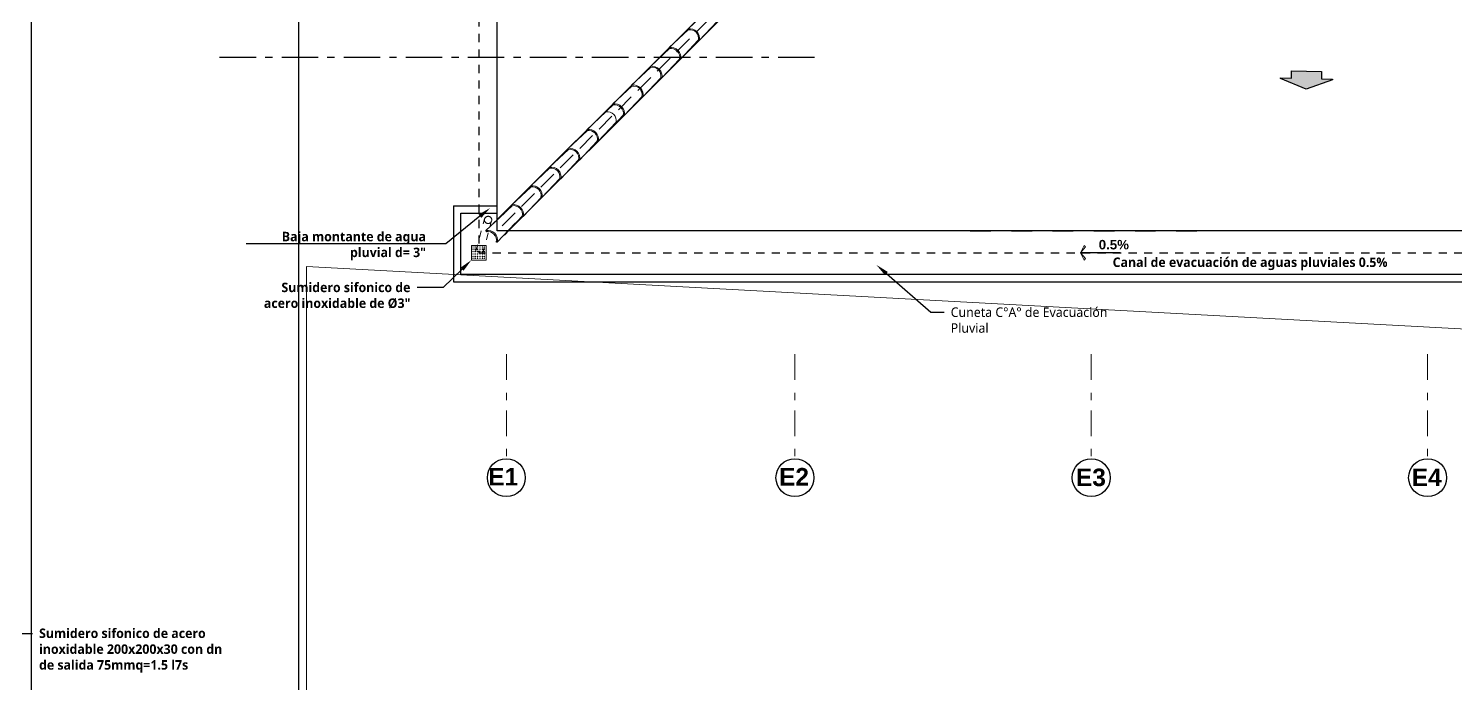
# Model space of a CAD drawing. Header units: metres. Extents: x 27 to 147, y -173 to 8.
# Drawn here: x 84.27 to 103.82, y -158.81 to -149.83 of the extents above; entities that cross this region are included whole.
import ezdxf
from ezdxf import colors
from ezdxf.entities.mleader import LeaderData, LeaderLine
from ezdxf.math import Vec2, Vec3

# ---------------------------------------------------------------- set-up
doc = ezdxf.new("R2010")
doc.units = ezdxf.units.M
for name, pattern in [('1CORTE', [1.5, 1, -0.25, 0, -0.25]), ('ACAD_ISO03W100', [30, 12, -18]), ('Dashed', [0.564444, 0.282222, -0.282222]), ('DASHED2', [0.375, 0.25, -0.125]), ('Dot & Dashed', [0.670278, 0.352778, -0.176389, 0, -0.141111]), ('HIDDEN2', [0.1875, 0.125, -0.0625])]:
    doc.linetypes.add(name, pattern=pattern)
for name, color, linetype, lineweight in [('2D Drafting - General_Pen_No__46', 7, 'Continuous', 25), ('A-TRAZO', 7, 'Continuous', 5), ('AA. Proyeccion Corte', 10, '1CORTE', 50), ('Cotas varias El', 253, 'Continuous', 13), ('GRAFO 0 BLANCO', 7, 'Continuous', 0), ('grafo 2', 31, 'Continuous', 20), ('GRAFO 4', 7, 'Continuous', 30), ('GRAFO01', 7, 'Continuous', 0), ('I.S. CANALES EN TECHOS', 12, 'Continuous', 40), ('Interior - Mobiliario', 7, 'Continuous', 5), ('letras sr', 7, 'Continuous', 5), ('linea0016', 144, 'HIDDEN2', 9), ('Lineas Referencia', 73, 'Continuous', 13), ('teja andina', 252, 'Continuous', 0)]:
    doc.layers.add(name, color=color, linetype=linetype, lineweight=lineweight)
for name, color, linetype, lineweight, true_color in [('Estructura Compleja - Cubiertas_Pen_No__92', 7, 'Continuous', 13, 0xbf8080), ('Estructura – Carga_Pen_No__87', 7, 'Continuous', 20, 0x6a6a6a), ('Interior - Furniture _Pen_No__3', 7, 'Continuous', 18, 0xff6600), ('Interior - Mobiliario _Pluma_Nº__3', 7, 'Continuous', 18, 0xff6600)]:
    doc.layers.add(name, color=color, linetype=linetype, lineweight=lineweight, true_color=true_color)
doc.layers.add('perimetroooo', color=3, linetype='Continuous')
doc.styles.add('Generales', font='trebuc.ttf', dxfattribs={"height": 0.1})
doc.styles.add('GENERATED_STYLE_1', font='arialbd.ttf')
doc.styles.add('GENERATED_STYLE_2', font='arial.ttf')
doc.styles.add('Santa Rosa 1 50', font='trebuc.ttf')
doc.styles.get("Standard").update_dxf_attribs({"font": 'arial.ttf'})

# ---------------------------------------------------------------- blocks, each defined once
blk = doc.blocks.new('FLECHA')
at = {"layer": 'grafo 2', "ltscale": 0.05}
for p, q in [((674350.407, 8489809.493, -2.952), (674350.357, 8489809.393, -2.952)), ((674350.426, 8489809.474, -2.952), (674350.357, 8489809.393, -2.952)), ((674350.426, 8489809.312, -2.952), (674350.357, 8489809.393, -2.952)), ((674350.407, 8489809.493, -2.952), (674350.426, 8489809.474, -2.952)), ((674350.407, 8489809.293, -2.952), (674350.426, 8489809.312, -2.952))]:
    blk.add_line(p, q, dxfattribs=at)
at = {"layer": 'grafo 2', "lineweight": 25}
blk.add_line((674350.899, 8489809.393, -2.952), (674350.357, 8489809.393, -2.952), dxfattribs=at)
at = {"layer": 'grafo 2'}
blk.add_line((674350.357, 8489809.393, -2.952), (674350.407, 8489809.293, -2.952), dxfattribs=at)
blk = doc.blocks.new('Red 18')
at = {"layer": 'GRAFO 0 BLANCO', "linetype": 'Continuous'}
for p, q in [((0.05, 0.204), (0.046, 0.204)), ((0.046, 0.204), (0.046, 0.2)), ((0.046, 0.2), (0.046, 0.204)), ((0.046, 0.204), (0.05, 0.204)), ((0.046, 0.2), (0.05, 0.2)), ((0.05, 0.2), (0.046, 0.2)), ((0.05, 0.2), (0.05, 0.204)), ((0.05, 0.204), (0.05, 0.2)), ((0.079, 0.204), (0.071, 0.204)), ((0.071, 0.204), (0.071, 0.2)), ((0.071, 0.204), (0.079, 0.204)), ((0.071, 0.2), (0.071, 0.204)), ((0.071, 0.2), (0.079, 0.2)), ((0.079, 0.2), (0.071, 0.2)), ((0.079, 0.2), (0.079, 0.204)), ((0.079, 0.204), (0.079, 0.2)), ((0.113, 0.204), (0.104, 0.204)), ((0.104, 0.204), (0.104, 0.2)), ((0.104, 0.204), (0.113, 0.204)), ((0.104, 0.2), (0.104, 0.204)), ((0.104, 0.2), (0.113, 0.2)), ((0.113, 0.2), (0.104, 0.2)), ((0.113, 0.2), (0.113, 0.204)), ((0.113, 0.204), (0.113, 0.2)), ((0.146, 0.204), (0.138, 0.204)), ((0.138, 0.204), (0.138, 0.2)), ((0.138, 0.204), (0.146, 0.204)), ((0.138, 0.2), (0.138, 0.204)), ((0.138, 0.2), (0.146, 0.2)), ((0.146, 0.2), (0.138, 0.2)), ((0.146, 0.2), (0.146, 0.204)), ((0.146, 0.204), (0.146, 0.2)), ((0.179, 0.204), (0.171, 0.204)), ((0.171, 0.204), (0.171, 0.2)), ((0.171, 0.204), (0.179, 0.204)), ((0.171, 0.2), (0.171, 0.204)), ((0.171, 0.2), (0.179, 0.2)), ((0.179, 0.2), (0.171, 0.2)), ((0.179, 0.2), (0.179, 0.204)), ((0.179, 0.204), (0.179, 0.2)), ((0.204, 0.204), (0.2, 0.204)), ((0.2, 0.204), (0.2, 0.2)), ((0.2, 0.2), (0.2, 0.204)), ((0.2, 0.204), (0.204, 0.204)), ((0.2, 0.2), (0.204, 0.2)), ((0.204, 0.2), (0.2, 0.2)), ((0.204, 0.2), (0.204, 0.204)), ((0.204, 0.204), (0.204, 0.2)), ((0.05, 0.179), (0.046, 0.179)), ((0.046, 0.179), (0.046, 0.171)), ((0.046, 0.171), (0.046, 0.179)), ((0.046, 0.179), (0.05, 0.179)), ((0.046, 0.171), (0.05, 0.171)), ((0.05, 0.171), (0.046, 0.171)), ((0.05, 0.146), (0.046, 0.146)), ((0.046, 0.146), (0.046, 0.138)), ((0.046, 0.138), (0.046, 0.146)), ((0.046, 0.146), (0.05, 0.146)), ((0.046, 0.138), (0.05, 0.138)), ((0.05, 0.138), (0.046, 0.138)), ((0.05, 0.113), (0.046, 0.113)), ((0.046, 0.113), (0.046, 0.104)), ((0.046, 0.104), (0.046, 0.113)), ((0.046, 0.113), (0.05, 0.113)), ((0.046, 0.104), (0.05, 0.104)), ((0.05, 0.104), (0.046, 0.104)), ((0.05, 0.079), (0.046, 0.079)), ((0.046, 0.079), (0.046, 0.071)), ((0.046, 0.071), (0.046, 0.079)), ((0.046, 0.079), (0.05, 0.079)), ((0.046, 0.071), (0.05, 0.071)), ((0.05, 0.071), (0.046, 0.071)), ((0.05, 0.05), (0.046, 0.05)), ((0.046, 0.05), (0.046, 0.046)), ((0.046, 0.046), (0.046, 0.05)), ((0.046, 0.05), (0.05, 0.05)), ((0.046, 0.046), (0.05, 0.046)), ((0.05, 0.046), (0.046, 0.046)), ((0.05, 0.171), (0.05, 0.179)), ((0.05, 0.179), (0.05, 0.171)), ((0.05, 0.138), (0.05, 0.146)), ((0.05, 0.146), (0.05, 0.138)), ((0.05, 0.104), (0.05, 0.113)), ((0.05, 0.113), (0.05, 0.104)), ((0.05, 0.071), (0.05, 0.079)), ((0.05, 0.079), (0.05, 0.071)), ((0.05, 0.046), (0.05, 0.05)), ((0.05, 0.05), (0.05, 0.046)), ((0.079, 0.179), (0.071, 0.179)), ((0.071, 0.179), (0.071, 0.171)), ((0.071, 0.171), (0.071, 0.179)), ((0.071, 0.179), (0.079, 0.179)), ((0.071, 0.171), (0.079, 0.171)), ((0.079, 0.171), (0.071, 0.171)), ((0.079, 0.146), (0.071, 0.146)), ((0.071, 0.146), (0.071, 0.138)), ((0.071, 0.138), (0.071, 0.146)), ((0.071, 0.146), (0.079, 0.146)), ((0.071, 0.138), (0.079, 0.138)), ((0.079, 0.138), (0.071, 0.138)), ((0.079, 0.113), (0.071, 0.113)), ((0.071, 0.113), (0.071, 0.104)), ((0.071, 0.104), (0.071, 0.113)), ((0.071, 0.113), (0.079, 0.113)), ((0.071, 0.104), (0.079, 0.104)), ((0.079, 0.104), (0.071, 0.104)), ((0.079, 0.079), (0.071, 0.079)), ((0.071, 0.079), (0.071, 0.071)), ((0.071, 0.071), (0.071, 0.079)), ((0.071, 0.079), (0.079, 0.079)), ((0.071, 0.071), (0.079, 0.071)), ((0.079, 0.071), (0.071, 0.071)), ((0.079, 0.05), (0.071, 0.05)), ((0.071, 0.05), (0.071, 0.046)), ((0.071, 0.05), (0.079, 0.05)), ((0.071, 0.046), (0.071, 0.05)), ((0.071, 0.046), (0.079, 0.046)), ((0.079, 0.046), (0.071, 0.046)), ((0.079, 0.171), (0.079, 0.179)), ((0.079, 0.179), (0.079, 0.171)), ((0.079, 0.138), (0.079, 0.146)), ((0.079, 0.146), (0.079, 0.138)), ((0.079, 0.104), (0.079, 0.113)), ((0.079, 0.113), (0.079, 0.104)), ((0.079, 0.071), (0.079, 0.079)), ((0.079, 0.079), (0.079, 0.071)), ((0.079, 0.046), (0.079, 0.05)), ((0.079, 0.05), (0.079, 0.046)), ((0.113, 0.179), (0.104, 0.179)), ((0.104, 0.179), (0.104, 0.171)), ((0.104, 0.171), (0.104, 0.179)), ((0.104, 0.179), (0.113, 0.179)), ((0.104, 0.171), (0.113, 0.171)), ((0.113, 0.171), (0.104, 0.171)), ((0.113, 0.146), (0.104, 0.146)), ((0.104, 0.146), (0.104, 0.138)), ((0.104, 0.138), (0.104, 0.146)), ((0.104, 0.146), (0.113, 0.146)), ((0.104, 0.138), (0.113, 0.138)), ((0.113, 0.138), (0.104, 0.138)), ((0.113, 0.113), (0.104, 0.113)), ((0.104, 0.113), (0.104, 0.104)), ((0.104, 0.104), (0.104, 0.113)), ((0.104, 0.113), (0.113, 0.113)), ((0.104, 0.104), (0.113, 0.104)), ((0.113, 0.104), (0.104, 0.104)), ((0.113, 0.079), (0.104, 0.079)), ((0.104, 0.079), (0.104, 0.071)), ((0.104, 0.071), (0.104, 0.079)), ((0.104, 0.079), (0.113, 0.079)), ((0.104, 0.071), (0.113, 0.071)), ((0.113, 0.071), (0.104, 0.071)), ((0.113, 0.05), (0.104, 0.05)), ((0.104, 0.05), (0.104, 0.046)), ((0.104, 0.05), (0.113, 0.05)), ((0.104, 0.046), (0.104, 0.05)), ((0.104, 0.046), (0.113, 0.046)), ((0.113, 0.046), (0.104, 0.046)), ((0.113, 0.171), (0.113, 0.179)), ((0.113, 0.179), (0.113, 0.171)), ((0.113, 0.138), (0.113, 0.146)), ((0.113, 0.146), (0.113, 0.138)), ((0.113, 0.104), (0.113, 0.113)), ((0.113, 0.113), (0.113, 0.104)), ((0.113, 0.071), (0.113, 0.079)), ((0.113, 0.079), (0.113, 0.071)), ((0.113, 0.046), (0.113, 0.05)), ((0.113, 0.05), (0.113, 0.046)), ((0.146, 0.179), (0.138, 0.179)), ((0.138, 0.179), (0.138, 0.171)), ((0.138, 0.171), (0.138, 0.179)), ((0.138, 0.179), (0.146, 0.179)), ((0.138, 0.171), (0.146, 0.171)), ((0.146, 0.171), (0.138, 0.171)), ((0.146, 0.146), (0.138, 0.146)), ((0.138, 0.146), (0.138, 0.138)), ((0.138, 0.138), (0.138, 0.146)), ((0.138, 0.146), (0.146, 0.146)), ((0.138, 0.138), (0.146, 0.138)), ((0.146, 0.138), (0.138, 0.138)), ((0.146, 0.113), (0.138, 0.113)), ((0.138, 0.113), (0.138, 0.104)), ((0.138, 0.104), (0.138, 0.113)), ((0.138, 0.113), (0.146, 0.113)), ((0.138, 0.104), (0.146, 0.104)), ((0.146, 0.104), (0.138, 0.104)), ((0.146, 0.079), (0.138, 0.079)), ((0.138, 0.079), (0.138, 0.071)), ((0.138, 0.071), (0.138, 0.079)), ((0.138, 0.079), (0.146, 0.079)), ((0.138, 0.071), (0.146, 0.071)), ((0.146, 0.071), (0.138, 0.071)), ((0.146, 0.05), (0.138, 0.05)), ((0.138, 0.05), (0.138, 0.046)), ((0.138, 0.05), (0.146, 0.05)), ((0.138, 0.046), (0.138, 0.05)), ((0.138, 0.046), (0.146, 0.046)), ((0.146, 0.046), (0.138, 0.046)), ((0.146, 0.171), (0.146, 0.179)), ((0.146, 0.179), (0.146, 0.171)), ((0.146, 0.138), (0.146, 0.146)), ((0.146, 0.146), (0.146, 0.138)), ((0.146, 0.104), (0.146, 0.113)), ((0.146, 0.113), (0.146, 0.104)), ((0.146, 0.071), (0.146, 0.079)), ((0.146, 0.079), (0.146, 0.071)), ((0.146, 0.046), (0.146, 0.05)), ((0.146, 0.05), (0.146, 0.046)), ((0.179, 0.179), (0.171, 0.179)), ((0.171, 0.179), (0.171, 0.171)), ((0.171, 0.171), (0.171, 0.179)), ((0.171, 0.179), (0.179, 0.179)), ((0.171, 0.171), (0.179, 0.171)), ((0.179, 0.171), (0.171, 0.171)), ((0.179, 0.146), (0.171, 0.146)), ((0.171, 0.146), (0.171, 0.138)), ((0.171, 0.138), (0.171, 0.146)), ((0.171, 0.146), (0.179, 0.146)), ((0.171, 0.138), (0.179, 0.138)), ((0.179, 0.138), (0.171, 0.138)), ((0.179, 0.113), (0.171, 0.113)), ((0.171, 0.113), (0.171, 0.104)), ((0.171, 0.104), (0.171, 0.113)), ((0.171, 0.113), (0.179, 0.113)), ((0.171, 0.104), (0.179, 0.104)), ((0.179, 0.104), (0.171, 0.104)), ((0.179, 0.079), (0.171, 0.079)), ((0.171, 0.079), (0.171, 0.071)), ((0.171, 0.071), (0.171, 0.079)), ((0.171, 0.079), (0.179, 0.079)), ((0.171, 0.071), (0.179, 0.071)), ((0.179, 0.071), (0.171, 0.071)), ((0.179, 0.05), (0.171, 0.05)), ((0.171, 0.05), (0.171, 0.046)), ((0.171, 0.05), (0.179, 0.05)), ((0.171, 0.046), (0.171, 0.05)), ((0.171, 0.046), (0.179, 0.046)), ((0.179, 0.046), (0.171, 0.046)), ((0.179, 0.171), (0.179, 0.179)), ((0.179, 0.179), (0.179, 0.171)), ((0.179, 0.138), (0.179, 0.146)), ((0.179, 0.146), (0.179, 0.138)), ((0.179, 0.104), (0.179, 0.113)), ((0.179, 0.113), (0.179, 0.104)), ((0.179, 0.071), (0.179, 0.079)), ((0.179, 0.079), (0.179, 0.071)), ((0.179, 0.046), (0.179, 0.05)), ((0.179, 0.05), (0.179, 0.046)), ((0.204, 0.179), (0.2, 0.179)), ((0.2, 0.179), (0.2, 0.171)), ((0.2, 0.171), (0.2, 0.179)), ((0.2, 0.179), (0.204, 0.179)), ((0.2, 0.171), (0.204, 0.171)), ((0.204, 0.171), (0.2, 0.171)), ((0.204, 0.146), (0.2, 0.146)), ((0.2, 0.146), (0.2, 0.138)), ((0.2, 0.138), (0.2, 0.146)), ((0.2, 0.146), (0.204, 0.146)), ((0.2, 0.138), (0.204, 0.138)), ((0.204, 0.138), (0.2, 0.138)), ((0.204, 0.113), (0.2, 0.113)), ((0.2, 0.113), (0.2, 0.104)), ((0.2, 0.104), (0.2, 0.113)), ((0.2, 0.113), (0.204, 0.113)), ((0.2, 0.104), (0.204, 0.104)), ((0.204, 0.104), (0.2, 0.104)), ((0.204, 0.079), (0.2, 0.079)), ((0.2, 0.079), (0.2, 0.071)), ((0.2, 0.071), (0.2, 0.079)), ((0.2, 0.079), (0.204, 0.079)), ((0.2, 0.071), (0.204, 0.071)), ((0.204, 0.071), (0.2, 0.071)), ((0.204, 0.05), (0.2, 0.05)), ((0.2, 0.05), (0.2, 0.046)), ((0.2, 0.046), (0.2, 0.05)), ((0.2, 0.05), (0.204, 0.05)), ((0.2, 0.046), (0.204, 0.046)), ((0.204, 0.046), (0.2, 0.046)), ((0.204, 0.171), (0.204, 0.179)), ((0.204, 0.179), (0.204, 0.171)), ((0.204, 0.138), (0.204, 0.146)), ((0.204, 0.146), (0.204, 0.138)), ((0.204, 0.104), (0.204, 0.113)), ((0.204, 0.113), (0.204, 0.104)), ((0.204, 0.071), (0.204, 0.079)), ((0.204, 0.079), (0.204, 0.071)), ((0.204, 0.046), (0.204, 0.05)), ((0.204, 0.05), (0.204, 0.046))]:
    blk.add_line(p, q, dxfattribs=at)
at = {"layer": 'GRAFO01'}
blk.add_lwpolyline([(0.025, 0.025), (0.225, 0.025), (0.225, 0.225), (0.025, 0.225)], close=True, dxfattribs=at)
at = {"layer": 'Interior - Mobiliario _Pluma_Nº__3', "linetype": 'Continuous'}
for p, q in [((0.225, 0.225), (0.025, 0.225)), ((0.025, 0.225), (0.025, 0.025)), ((0.225, 0.025), (0.225, 0.225)), ((0.025, 0.025), (0.225, 0.025))]:
    blk.add_line(p, q, dxfattribs=at)

msp = doc.modelspace()

# ---------------------------------------------------------------- hatches: boundary and pattern name
at = {"layer": 'Interior - Furniture _Pen_No__3', "true_color": 0x939598}
h = msp.add_hatch(color=252, dxfattribs=at)
h.dxf.hatch_style = 1
h.paths.add_polyline_path([(101.577, -150.411), (101.575, -150.514), (101.424, -150.51), (101.424, -150.52), (101.776, -150.665), (102.135, -150.536), (102.136, -150.527), (101.985, -150.523), (101.987, -150.421)])

# ---------------------------------------------------------------- linework, layer by layer
at = {"layer": 'A-TRAZO', "color": 31, "lineweight": 30, "true_color": 0xfecc66}
msp.add_lwpolyline([(87.977, -143.615), (84.306, -143.615), (84.306, -162.39), (87.977, -162.39), (87.977, -146.265)], dxfattribs=at)
at = {"layer": 'AA. Proyeccion Corte', "color": 7, "lineweight": 30, "ltscale": 0.5}
msp.add_line((95.04, -150.229), (86.832, -150.228), dxfattribs=at)
at = {"layer": 'Cotas varias El', "linetype": 'Dot & Dashed'}
for p, q in [((90.818, -154.298), (90.818, -155.731)), ((94.772, -154.298), (94.772, -155.731)), ((98.831, -154.298), (98.831, -155.731)), ((103.44, -154.298), (103.44, -155.731))]:
    msp.add_line(p, q, dxfattribs=at)
at = {"layer": 'Estructura Compleja - Cubiertas_Pen_No__92', "linetype": 'Continuous', "lineweight": 13, "flags": 128}
msp.add_lwpolyline([(90.693, -152.02), (90.693, -151.92)], dxfattribs=at)
at = {"layer": 'Estructura – Carga_Pen_No__87', "linetype": 'DASHED2', "flags": 128}
msp.add_lwpolyline([(90.693, -143.615), (95.193, -148.111), (90.693, -152.607)], dxfattribs=at)
at = {"layer": 'GRAFO 0 BLANCO', "color": 7}
msp.add_lwpolyline([(128.571, -94.167), (139.003, -146.455), (139.003, -146.455), (139.003, -146.455), (139.003, -146.455), (139.003, -146.455), (139.003, -146.455), (139.003, -146.455), (139.003, -146.455), (139.003, -146.455), (139.003, -146.455), (140.661, -155.936), (140.661, -155.936), (140.661, -155.936), (140.661, -155.936), (140.661, -155.936), (140.661, -155.936), (88.078, -153.097), (88.078, -162.909), (33.094, -160.29)], dxfattribs=at)
at = {"layer": 'GRAFO 4', "linetype": 'Continuous'}
for p, q in [((90.093, -152.266), (90.093, -153.307)), ((90.093, -152.266), (90.689, -152.266)), ((90.193, -153.207), (90.193, -152.366)), ((90.193, -152.366), (90.689, -152.366)), ((90.693, -153.207), (90.193, -153.207)), ((90.793, -153.207), (90.693, -153.207)), ((130.535, -153.207), (90.793, -153.207)), ((90.793, -153.207), (90.793, -153.207)), ((90.093, -153.307), (90.693, -153.307)), ((90.693, -153.307), (130.635, -153.307))]:
    msp.add_line(p, q, dxfattribs=at)
at = {"layer": 'GRAFO 4', "linetype": 'Continuous', "flags": 128}
msp.add_lwpolyline([(102.136, -150.527), (102.135, -150.536), (101.776, -150.665), (101.424, -150.52), (101.424, -150.51), (101.575, -150.514), (101.577, -150.411), (101.987, -150.421), (101.985, -150.523)], close=True, dxfattribs=at)
at = {"layer": 'GRAFO 4', "linetype": 'Continuous'}
for centre in [(90.818, -155.991), (94.772, -155.991), (98.831, -155.991), (103.44, -155.991)]:
    msp.add_circle(centre, 0.26, dxfattribs=at)
at = {"layer": 'I.S. CANALES EN TECHOS', "linetype": 'DASHED2', "lineweight": 0, "ltscale": 0.1}
for points in [[(90.395, -152.894), (90.52, -152.444)], [(90.491, -152.921), (90.616, -152.47)]]:
    msp.add_lwpolyline(points, dxfattribs=at)
at = {"layer": 'I.S. CANALES EN TECHOS', "linetype": 'ACAD_ISO03W100', "lineweight": 0}
msp.add_circle((90.568, -152.457), 0.05, dxfattribs=at)
at = {"layer": 'linea0016', "linetype": 'HIDDEN2', "lineweight": 30, "ltscale": 0.9, "flags": 128}
msp.add_lwpolyline([(130.885, -152.907), (130.885, -143.365), (90.443, -143.365), (90.443, -152.907)], close=True, dxfattribs=at)
at = {"layer": 'perimetroooo', "color": 252}
msp.add_lwpolyline([(90.693, -143.615), (130.635, -143.615), (130.635, -152.607), (90.693, -152.607)], close=True, dxfattribs=at)
at = {"layer": 'perimetroooo', "color": 1, "linetype": 'Dashed'}
msp.add_lwpolyline([(97.174, -152.607), (100.474, -152.607)], dxfattribs=at)
at = {"layer": 'teja andina'}
for p, q in [((93.567, -149.594), (93.307, -149.838)), ((93.706, -149.736), (93.462, -149.996)), ((93.31, -149.851), (93.05, -150.095)), ((93.307, -149.838), (93.31, -149.851)), ((93.052, -150.109), (92.793, -150.352)), ((93.05, -150.095), (93.052, -150.109)), ((93.448, -149.994), (93.205, -150.254)), ((93.462, -149.996), (93.448, -149.994)), ((93.191, -150.251), (92.948, -150.511)), ((93.205, -150.254), (93.191, -150.251)), ((92.795, -150.366), (92.535, -150.61)), ((92.795, -150.366), (92.535, -150.61)), ((92.934, -150.508), (92.69, -150.769)), ((92.793, -150.352), (92.795, -150.366)), ((92.793, -150.352), (92.795, -150.366)), ((92.948, -150.511), (92.934, -150.508)), ((92.538, -150.623), (92.278, -150.867)), ((92.535, -150.61), (92.538, -150.623)), ((92.535, -150.61), (92.538, -150.623)), ((92.28, -150.881), (92.021, -151.124)), ((92.278, -150.867), (92.28, -150.881)), ((92.677, -150.766), (92.433, -151.026)), ((92.69, -150.769), (92.677, -150.766)), ((92.69, -150.769), (92.677, -150.766)), ((92.183, -150.976), (91.923, -151.22)), ((92.183, -150.976), (91.923, -151.22)), ((92.322, -151.119), (92.078, -151.379)), ((92.322, -151.119), (92.078, -151.379)), ((92.419, -151.023), (92.176, -151.283)), ((92.433, -151.026), (92.419, -151.023)), ((91.926, -151.234), (91.666, -151.477)), ((91.923, -151.22), (91.926, -151.234)), ((91.923, -151.22), (91.926, -151.234)), ((91.668, -151.491), (91.409, -151.735)), ((91.666, -151.477), (91.668, -151.491)), ((92.064, -151.376), (91.821, -151.636)), ((92.078, -151.379), (92.064, -151.376)), ((92.078, -151.379), (92.064, -151.376)), ((91.807, -151.633), (91.564, -151.893)), ((91.821, -151.636), (91.807, -151.633)), ((91.411, -151.748), (91.151, -151.992)), ((91.411, -151.748), (91.151, -151.992)), ((91.55, -151.891), (91.306, -152.151)), ((91.409, -151.735), (91.411, -151.748)), ((91.409, -151.735), (91.411, -151.748)), ((91.564, -151.893), (91.55, -151.891)), ((91.154, -152.006), (90.894, -152.249)), ((91.151, -151.992), (91.154, -152.006)), ((91.151, -151.992), (91.154, -152.006)), ((90.896, -152.263), (90.637, -152.507)), ((90.894, -152.249), (90.896, -152.263)), ((91.293, -152.148), (91.049, -152.408)), ((91.306, -152.151), (91.293, -152.148)), ((91.306, -152.151), (91.293, -152.148)), ((90.799, -152.359), (90.539, -152.602)), ((91.035, -152.405), (90.792, -152.665)), ((91.049, -152.408), (91.035, -152.405)), ((90.539, -152.602), (90.542, -152.616)), ((90.938, -152.501), (90.694, -152.761)), ((90.694, -152.761), (90.68, -152.758))]:
    msp.add_line(p, q, dxfattribs=at)
for points in [[(90.693, -143.771), (95.037, -148.111), (90.693, -152.452)], [(90.849, -152.607), (95.238, -148.221), (126.089, -148.221), (130.479, -152.607)]]:
    msp.add_lwpolyline(points, close=True, dxfattribs=at)
for centre, radius in [((93.331, -149.969), 0.134), ((93.331, -149.969), 0.12), ((93.074, -150.227), 0.134), ((93.074, -150.227), 0.12), ((92.817, -150.484), 0.134), ((92.817, -150.484), 0.12), ((92.559, -150.741), 0.134), ((92.559, -150.741), 0.134), ((92.559, -150.741), 0.12), ((92.559, -150.741), 0.12), ((92.302, -150.999), 0.134), ((92.302, -150.999), 0.12), ((92.205, -151.094), 0.12), ((91.947, -151.351), 0.134), ((91.947, -151.351), 0.134), ((91.947, -151.351), 0.12), ((91.947, -151.351), 0.12), ((91.69, -151.609), 0.134), ((91.69, -151.609), 0.12), ((91.433, -151.866), 0.134), ((91.433, -151.866), 0.12), ((91.175, -152.123), 0.134), ((91.175, -152.123), 0.134), ((91.175, -152.123), 0.12), ((91.175, -152.123), 0.12), ((90.918, -152.381), 0.134), ((90.918, -152.381), 0.12), ((90.563, -152.734), 0.134), ((90.563, -152.734), 0.12)]:
    msp.add_arc(centre, radius, 348.2121, 100.3953, dxfattribs=at)
for p in [(92.538, -150.623), (92.677, -150.766), (91.926, -151.234), (92.064, -151.376), (91.154, -152.006), (91.293, -152.148), (90.542, -152.616), (90.68, -152.758)]:
    msp.add_point(p, dxfattribs=at)

# ---------------------------------------------------------------- block references
at = {"layer": 'Interior - Mobiliario', "color": 104, "linetype": 'Continuous', "lineweight": 20, "true_color": 0x029e21, "rotation": 269.9999999999999}
msp.add_blockref('Red 18', (90.315, -152.782), dxfattribs=at)
at = {"layer": 'Lineas Referencia'}
msp.add_blockref('FLECHA', (-674251.671, -8489962.3, 2.952), dxfattribs=at)

# ---------------------------------------------------------------- texts
at = {"char_height": 0.24, "attachment_point": 3, "rotation": 360, "style": 'GENERATED_STYLE_1'}
for s, insert in [('E1', (90.98, -155.857)), ('E2', (94.964, -155.858)), ('E3', (99.032, -155.866)), ('E4', (103.633, -155.865))]:
    msp.add_mtext(s, dxfattribs=dict(at, insert=insert))
at = {"layer": '2D Drafting - General_Pen_No__46', "char_height": 0.13, "attachment_point": 7, "style": 'GENERATED_STYLE_2'}
for s, insert in [('{\\fSansSerif|b1|i0|c2|p2;0.5%}', (98.934, -152.863)), ('{\\fTrebuchet MS|b1|i0|c0|p34;Canal de evacuación de aguas pluviales 0.5%}', (99.125, -153.146))]:
    msp.add_mtext(s, dxfattribs=dict(at, insert=insert))

# ---------------------------------------------------------------- leaders
at = {"layer": 'letras sr'}
ml = msp.add_multileader_mtext('Standard', dxfattribs=at)
ml.set_content('{\\fTrebuchet MS|b1|i0|c0|p34;Baja montante de agua pluvial d= 3"}', color=256, style='Generales')
ml.set_leader_properties()
ml.build(insert=Vec2(0, 0))
ml.multileader.update_dxf_attribs({"text_right_attachment_type": 6, "dogleg_length": 0.183, "arrow_head_size": 0.18})
ctx = ml.context
ctx.base_point, ctx.char_height, ctx.arrow_head_size, ctx.landing_gap_size, ctx.plane_origin = Vec3(87.717, -152.703, -0.001), 0.13, 0.18, 0.09, Vec3(89.439, -151.813, -0.001)
ctx.right_attachment, ctx.text_align_type = 6, 2
notes = []
notes.append((ctx, [(0, (1, 1, 0), (89.989, -152.787, -0.001), (-1, 0), 0.183, [(0, [(90.596, -152.293, -0.001)], 0, [])])]))
ctx.mtext.insert, ctx.mtext.width, ctx.mtext.defined_height, ctx.mtext.alignment, ctx.mtext.flow_direction = Vec3(89.717, -152.62, -0.001), 2.43984, 1.207, 3, 5
at = {"layer": 'letras sr', "linetype": 'Continuous'}
ml = msp.add_multileader_mtext('Standard', dxfattribs=at)
ml.set_content('{\\fTrebuchet MS|b1|i0|c0|p34;Sumidero sifonico de acero inoxidable de %%C3" }', color=256)
ml.set_leader_properties()
ml.build(insert=Vec2(0, 0))
ml.multileader.update_dxf_attribs({"dogleg_length": 0.36, "arrow_head_size": 0.18})
ctx = ml.context
ctx.base_point, ctx.char_height, ctx.arrow_head_size, ctx.landing_gap_size, ctx.plane_origin = Vec3(87.42, -153.383), 0.13, 0.18, 0.09, Vec3(93.118, -152.042)
ctx.text_align_type = 2
notes.append((ctx, [(0, (1, 1, 0), (89.954, -153.383), (-1, 0), 0.36, [(0, [(90.34, -153.007)], 0, [])])]))
ctx.mtext.insert, ctx.mtext.width, ctx.mtext.alignment, ctx.mtext.flow_direction = Vec3(89.504, -153.317), 2.08897, 3, 5
at = {"layer": 'letras sr'}
ml = msp.add_multileader_mtext('Standard', dxfattribs=at)
ml.set_content('Cuneta C°A° de Evacuación Pluvial', color=256, style='Santa Rosa 1 50')
ml.set_leader_properties()
ml.build(insert=Vec2(0, 0))
ml.multileader.update_dxf_attribs({"text_right_attachment_type": 6, "dogleg_length": 0.36, "arrow_head_size": 0.18})
ctx = ml.context
ctx.base_point, ctx.char_height, ctx.arrow_head_size, ctx.landing_gap_size, ctx.plane_origin = Vec3(96.816, -153.723), 0.13, 0.18, 0.09, Vec3(96.001, -153.426)
ctx.right_attachment = 6
notes.append((ctx, [(0, (1, 1, 0), (96.634, -153.723), (1, 0), 0.183, [(0, [(95.889, -153.074)], 0, [])])]))
ctx.mtext.insert, ctx.mtext.width, ctx.mtext.flow_direction = Vec3(96.906, -153.657), 2.14874, 5
at = {"layer": 'letras sr', "linetype": 'Continuous'}
ml = msp.add_multileader_mtext('Standard', dxfattribs=at)
ml.set_content('{\\fTrebuchet MS|b1|i0|c0|p34;\\H1.3x;Sumidero sifonico de acero inoxidable 200x200x30 con dn de salida 75mmq=1.5 l7s\\H0.76923x; }', color=256)
ml.set_leader_properties()
ml.build(insert=Vec2(0, 0))
ml.multileader.update_dxf_attribs({"dogleg_length": 0.36, "arrow_head_size": 0.18})
ctx = ml.context
ctx.base_point, ctx.char_height, ctx.arrow_head_size, ctx.landing_gap_size, ctx.plane_origin = Vec3(84.326, -158.128), 0.1, 0.18, 0.09, Vec3(85.471, -157.567)
notes.append((ctx, [(1, (1, 1, 0), (83.966, -158.128), (1, 0), 0.36, [(0, [(82.904, -157.79)], 0, [])])]))
ctx.mtext.insert, ctx.mtext.width, ctx.mtext.flow_direction = Vec3(84.416, -158.059), 2.68859, 5
for ctx, leaders in notes:
    for number, flags, end, landing, length, lines in leaders:
        leader = LeaderData()
        leader.index, (leader.has_last_leader_line, leader.has_dogleg_vector, leader.attachment_direction) = number, flags
        leader.last_leader_point, leader.dogleg_vector, leader.dogleg_length = Vec3(end), Vec3(landing), length
        for number, points, colour, breaks in lines:
            line = LeaderLine()
            line.index, line.vertices, line.color, line.breaks = number, Vec3.list(points), colors.encode_raw_color(colour), breaks
            leader.lines.append(line)
        ctx.leaders.append(leader)

doc.saveas('drawing.dxf')
